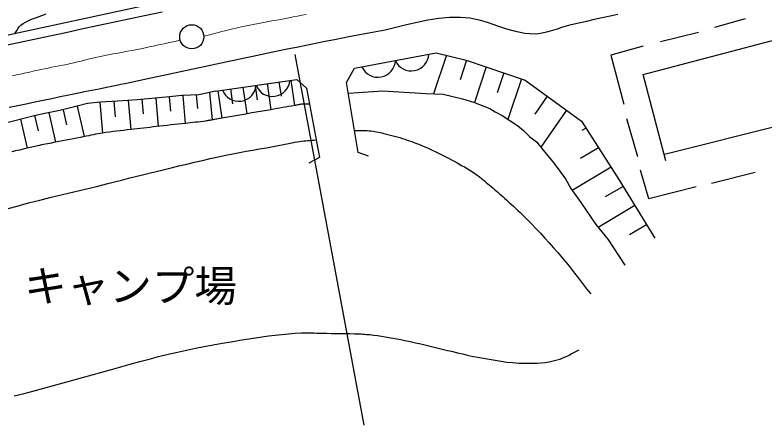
# Model space of a CAD drawing. Units: millimetres, scale not verified. Extents: x 40000 to 680000, y 20000 to 380000.
# Drawn here: x 445155 to 489240, y 251268 to 275374 of the extents above; entities that cross this region are included whole.
import ezdxf
from ezdxf.enums import TextEntityAlignment as Align

# ---------------------------------------------------------------- set-up
doc = ezdxf.new("R2010")
doc.units = ezdxf.units.MM
doc.header["$LTSCALE"] = 1000
doc.linetypes.add('CHAIN', pattern=[18.5, 12, -1.5, 3.5, -1.5])
for name, color, linetype, lineweight in [('M-BGD', 7, 'Continuous', 25), ('M-BMK', 2, 'CHAIN', 13), ('M-BMK-SRVR', 3, 'Continuous', 25), ('M-STR-STRC', 7, 'Continuous', 25)]:
    doc.layers.add(name, color=color, linetype=linetype, lineweight=lineweight)
doc.styles.add('ＭＳ ゴシック', font='')
doc.styles.get('ＭＳ ゴシック').set_extended_font_data('MS Gothic')

msp = doc.modelspace()

# ---------------------------------------------------------------- linework, layer by layer
at = {"layer": 'M-BGD'}
for p, q in [((486294, 274664), (488090, 275159)), ((483090, 273810), (485333, 274363)), ((482070, 271868), (489896, 273926)), ((482075, 273538), (480172, 273013)), ((465112, 272245), (469916, 273158)), ((470515, 273009), (469760, 270744)), ((469916, 273158), (471670, 272722)), ((480172, 273013), (480949, 270140)), ((471702, 272711), (471319, 271562)), ((471670, 272722), (475134, 271550)), ((464643, 271411), (465112, 272245)), ((472857, 272320), (472159, 270227)), ((456932, 270901), (461728, 271590)), ((461728, 271590), (462284, 271074)), ((473891, 271971), (473503, 270806)), ((474926, 271621), (474129, 269231)), ((483410, 266800), (482070, 271868)), ((458553, 271134), (458778, 269561)), ((459266, 271237), (459388, 270387)), ((459980, 271339), (460199, 269808)), ((460672, 271439), (460791, 270610)), ((461364, 271538), (461578, 270048)), ((465318, 267282), (464643, 271411)), ((475134, 271550), (478459, 269139)), ((456932, 270901), (455961, 270681)), ((456596, 270825), (456741, 269206)), ((457082, 270923), (457314, 269305)), ((457817, 271029), (457942, 270158)), ((462284, 271074), (463058, 266995)), ((464767, 270776), (466767, 270920)), ((466767, 270920), (469303, 270761)), ((469303, 270761), (470325, 270722)), ((470325, 270722), (471457, 270444)), ((450179, 270244), (449425, 270175)), ((450135, 270242), (450297, 268432)), ((451192, 270304), (450179, 270244)), ((450969, 270291), (451049, 269389)), ((452333, 270393), (451192, 270304)), ((451802, 270352), (451954, 268641)), ((454045, 270537), (452333, 270393)), ((452614, 270417), (452691, 269555)), ((453427, 270485), (453575, 268824)), ((454973, 270636), (454045, 270537)), ((454221, 270556), (454296, 269717)), ((455961, 270681), (454973, 270636)), ((455013, 270641), (455159, 269003)), ((455810, 270674), (455881, 269877)), ((471457, 270444), (472112, 270245)), ((472112, 270245), (473065, 269868)), ((476440, 270603), (475707, 269542)), ((448810, 270016), (447787, 269768)), ((447982, 269807), (448183, 268907)), ((449425, 270175), (448810, 270016)), ((448815, 270017), (449216, 268222)), ((473065, 269868), (473372, 269679)), ((446288, 269450), (444462, 268979)), ((447003, 269609), (446288, 269450)), ((446310, 269456), (446511, 268557)), ((447787, 269768), (447003, 269609)), ((447140, 269640), (447530, 267893)), ((473372, 269679), (473789, 269471)), ((473789, 269471), (474236, 269163)), ((477567, 269786), (476063, 267609)), ((445487, 269243), (445868, 267540)), ((474236, 269163), (474693, 268875)), ((478459, 269139), (480653, 265704)), ((481104, 269285), (481745, 267052)), ((491177, 269149), (483333, 267169)), ((474693, 268875), (475040, 268578)), ((475040, 268578), (475417, 268210)), ((478722, 268728), (478464, 268574)), ((475417, 268210), (475814, 267913)), ((475814, 267913), (476221, 267416)), ((465943, 267084), (465318, 267282)), ((476221, 267416), (476856, 266652)), ((479459, 267573), (478388, 266935)), ((463058, 266995), (462433, 266668)), ((476856, 266652), (477521, 265749)), ((480197, 266419), (477912, 265056)), ((482405, 264567), (481920, 266256)), ((486095, 265479), (488667, 266130)), ((477521, 265749), (477829, 265173)), ((480653, 265704), (482757, 262260)), ((477829, 265173), (478415, 264349)), ((480900, 265300), (479854, 264676)), ((485201, 265266), (482405, 264567)), ((478415, 264349), (479298, 263059)), ((481589, 264172), (479435, 262887)), ((479298, 263059), (479993, 262186)), ((482278, 263044), (481272, 262444)), ((479993, 262186), (481005, 260657))]:
    msp.add_line(p, q, dxfattribs=at)
for points in [[(430738, 271195), (466566, 278931), (478255, 281339), (488973, 284096)], [(453809, 275544), (452774, 275329), (451846, 275133), (450919, 274935), (449992, 274735), (449065, 274534), (448139, 274333), (447212, 274133), (446284, 273934), (445357, 273737), (444313, 273518)], [(444818, 269955), (445318, 270058), (445818, 270161), (446318, 270264), (446818, 270368), (447318, 270471), (447818, 270574), (448318, 270678), (448818, 270780), (449245, 270868), (449672, 270955), (450100, 271042), (450527, 271128), (450954, 271215), (451381, 271303), (451809, 271391), (452235, 271479), (453246, 271693), (454255, 271909), (455264, 272128), (456274, 272347), (457283, 272566), (458292, 272783), (459302, 272997), (460313, 273208), (461057, 273360), (461801, 273511), (462546, 273662), (463291, 273810), (464036, 273957), (464782, 274101), (465528, 274243), (466274, 274382), (466906, 274511), (467536, 274657), (468167, 274807), (468798, 274953), (469430, 275081), (470064, 275182), (470702, 275244), (471342, 275256), (471892, 275202), (472435, 275085), (472972, 274926), (473507, 274746), (474042, 274570), (474579, 274418), (475122, 274312), (475672, 274276), (475950, 274293), (476225, 274338), (476497, 274402), (476767, 274481), (477037, 274567), (477306, 274654), (477576, 274737), (477847, 274810), (478303, 274916), (478760, 275019), (479217, 275120), (479674, 275220), (480131, 275322), (480587, 275426)], [(445166, 274309), (445206, 274368), (445244, 274429), (445281, 274491), (445318, 274552), (445357, 274612), (445399, 274669), (445446, 274722), (445497, 274771), (445633, 274873), (445778, 274962), (445930, 275041), (446087, 275111), (446248, 275175), (446411, 275236), (446573, 275294), (446735, 275353), (446992, 275445)], [(462462, 270136), (462411, 270136), (462360, 270136), (462309, 270137), (462258, 270138), (462208, 270138), (462157, 270137), (462106, 270135), (462055, 270132), (461995, 270125), (461935, 270116), (461876, 270106), (461816, 270095), (461757, 270083), (461697, 270071), (461638, 270059), (461578, 270048), (461406, 270018), (461234, 269988), (461061, 269958), (460889, 269928), (460717, 269898), (460544, 269868), (460372, 269838), (460199, 269808), (460075, 269787), (459951, 269765), (459827, 269743), (459703, 269722), (459579, 269700), (459455, 269679), (459331, 269657), (459207, 269635), (458970, 269594), (458733, 269553), (458497, 269511), (458260, 269470), (458024, 269429), (457787, 269387), (457550, 269346), (457314, 269305), (457242, 269292), (457171, 269280), (457099, 269268), (457027, 269255), (456956, 269243), (456884, 269230), (456813, 269218), (456741, 269206), (456693, 269197), (456645, 269188), (456598, 269180), (456550, 269171), (456502, 269162), (456454, 269154), (456406, 269146), (456358, 269139), (456209, 269119), (456059, 269100), (455909, 269083), (455759, 269067), (455609, 269051), (455459, 269036), (455309, 269020), (455159, 269003), (454947, 268979), (454734, 268955), (454522, 268931), (454309, 268907), (454097, 268883), (453885, 268859), (453672, 268835), (453460, 268811), (453272, 268790), (453083, 268769), (452895, 268748), (452707, 268728), (452519, 268706), (452330, 268685), (452142, 268663), (451954, 268641), (451747, 268617), (451539, 268593), (451332, 268569), (451124, 268545), (450917, 268520), (450710, 268493), (450503, 268464), (450297, 268432), (450161, 268409), (450026, 268385), (449891, 268359), (449756, 268332), (449622, 268304), (449487, 268277), (449352, 268249), (449217, 268222), (449007, 268181), (448796, 268140), (448585, 268099), (448374, 268058), (448163, 268017), (447952, 267976), (447741, 267934), (447530, 267893), (447413, 267871), (447295, 267848), (447178, 267826), (447060, 267804), (446943, 267781), (446826, 267758), (446708, 267734), (446591, 267710), (446501, 267690), (446410, 267669), (446320, 267648), (446229, 267626), (446139, 267605), (446049, 267583), (445958, 267561), (445868, 267540), (445642, 267486), (445416, 267433), (445190, 267380), (444964, 267327)], [(465090, 268578), (465199, 268578), (465309, 268580), (465419, 268582), (465529, 268585), (465639, 268586), (465749, 268585), (465859, 268581), (465968, 268573), (466077, 268561), (466186, 268545), (466294, 268528), (466402, 268508), (466510, 268486), (466617, 268462), (466725, 268438), (466832, 268414), (466989, 268376), (467146, 268337), (467302, 268296), (467458, 268254), (467614, 268209), (467769, 268163), (467923, 268116), (468077, 268066), (468213, 268021), (468348, 267975), (468483, 267927), (468618, 267878), (468752, 267827), (468885, 267774), (469017, 267720), (469149, 267664), (469395, 267556), (469640, 267445), (469884, 267331), (470126, 267213), (470366, 267093), (470605, 266970), (470843, 266845), (471080, 266716), (471244, 266625), (471409, 266533), (471572, 266439), (471734, 266343), (471895, 266245), (472054, 266144), (472211, 266040), (472365, 265932), (472467, 265857), (472566, 265780), (472664, 265700), (472761, 265618), (472857, 265535), (472953, 265452), (473048, 265369), (473144, 265287), (473242, 265204), (473341, 265120), (473439, 265037), (473536, 264952), (473634, 264868), (473731, 264783), (473827, 264698), (473923, 264612), (474056, 264493), (474189, 264373), (474321, 264253), (474453, 264133), (474584, 264011), (474714, 263889), (474843, 263765), (474970, 263640), (475241, 263368), (475510, 263094), (475777, 262818), (476041, 262540), (476303, 262260), (476562, 261976), (476817, 261690), (477070, 261401), (477320, 261106), (477565, 260806), (477806, 260503), (478045, 260198), (478282, 259892), (478519, 259585), (478756, 259279), (478995, 258975)], [(444746, 263993), (445285, 264144), (445947, 264321), (446610, 264491), (447275, 264657), (447941, 264819), (448607, 264979), (449274, 265139), (449940, 265300), (450605, 265464), (451013, 265566), (451420, 265669), (451828, 265772), (452235, 265875), (452643, 265978), (453051, 266080), (453459, 266180), (453867, 266280), (454327, 266391), (454788, 266502), (455248, 266612), (455709, 266721), (456170, 266829), (456631, 266934), (457093, 267036), (457556, 267134), (457951, 267213), (458346, 267289), (458742, 267362), (459138, 267432), (459534, 267502), (459930, 267572), (460326, 267643), (460722, 267716), (460867, 267745), (461011, 267775), (461156, 267805), (461301, 267836), (461445, 267865), (461590, 267894), (461736, 267919), (461882, 267942), (462004, 267958), (462126, 267972), (462248, 267984), (462371, 267994), (462493, 268004), (462616, 268014), (462739, 268023), (462861, 268034)], [(445102, 252980), (445702, 253129), (446274, 253278), (446846, 253432), (447416, 253589), (447986, 253748), (448555, 253908), (449125, 254068), (449695, 254226), (450265, 254382), (450820, 254533), (451374, 254686), (451928, 254840), (452483, 254993), (453038, 255142), (453594, 255287), (454152, 255426), (454712, 255556), (455233, 255670), (455755, 255779), (456278, 255883), (456802, 255982), (457327, 256076), (457853, 256166), (458379, 256252), (458906, 256333), (459292, 256391), (459677, 256448), (460064, 256502), (460451, 256553), (460838, 256598), (461226, 256638), (461614, 256670), (462003, 256692), (462152, 256696), (462302, 256696), (462451, 256693), (462600, 256688), (462749, 256681), (462899, 256674), (463048, 256667), (463197, 256663), (463472, 256658), (463746, 256656), (464020, 256653), (464295, 256651), (464569, 256648), (464843, 256643), (465117, 256636), (465391, 256624), (465497, 256619), (465603, 256613), (465709, 256606), (465814, 256598), (465920, 256590), (466026, 256580), (466131, 256569), (466236, 256556), (466466, 256526), (466695, 256493), (466923, 256457), (467152, 256418), (467379, 256377), (467607, 256335), (467834, 256291), (468061, 256246), (468378, 256179), (468695, 256108), (469010, 256034), (469325, 255958), (469640, 255881), (469955, 255804), (470270, 255728), (470586, 255653), (470805, 255602), (471024, 255549), (471243, 255496), (471462, 255443), (471681, 255392), (471901, 255343), (472122, 255297), (472343, 255255), (472688, 255194), (473033, 255132), (473379, 255073), (473726, 255019), (474073, 254972), (474421, 254935), (474770, 254908), (475120, 254896), (475359, 254895), (475599, 254899), (475840, 254909), (476080, 254927), (476318, 254952), (476555, 254988), (476790, 255033), (477023, 255090), (477193, 255144), (477359, 255209), (477522, 255283), (477683, 255363), (477843, 255447), (478002, 255531), (478162, 255614), (478323, 255692)]]:
    msp.add_lwpolyline(points, dxfattribs=at)
for centre, start, end in [((468454, 273109), 203.4429, 358.0822), ((466489, 272736), 203.4429, 358.0822), ((458308, 271326), 200.8554, 355.4946), ((460288, 271611), 200.8554, 355.4946)]:
    msp.add_arc(centre, 1025, start, end, dxfattribs=at)
at = {"layer": 'M-BMK'}
for points in [[(462264, 275411), (462012, 275359), (461759, 275308), (461507, 275257), (461254, 275208), (460956, 275151), (460657, 275096), (460358, 275043), (460059, 274990), (459760, 274936), (459461, 274880), (459163, 274822), (458866, 274761), (458538, 274689), (458212, 274614), (457886, 274537), (457560, 274457), (457235, 274377), (456909, 274296), (456584, 274216), (456258, 274137)], [(454863, 273886), (454547, 273819), (454231, 273750), (453915, 273682), (453598, 273614), (453282, 273546), (452966, 273479), (452649, 273413), (452332, 273348), (452051, 273293), (451769, 273240), (451487, 273188), (451205, 273136), (450923, 273084), (450641, 273030), (450360, 272975), (450079, 272916), (449870, 272870), (449661, 272821), (449453, 272770), (449244, 272718), (449036, 272666), (448828, 272615), (448619, 272566), (448410, 272518), (448192, 272472), (447975, 272428), (447757, 272385), (447538, 272342), (447320, 272300), (447102, 272258), (446884, 272214), (446667, 272169), (446519, 272137), (446372, 272104), (446224, 272070), (446077, 272036), (445930, 272001), (445782, 271967), (445635, 271934), (445487, 271902), (445249, 271851), (445010, 271802)]]:
    msp.add_lwpolyline(points, dxfattribs=at)
at = {"layer": 'M-BMK-SRVR'}
msp.add_circle((455547, 274092), 711, dxfattribs=at)
at = {"layer": 'M-STR-STRC'}
msp.add_line((461608, 273056), (465656, 251268), dxfattribs=at)

# ---------------------------------------------------------------- texts
at = {"layer": 'M-BGD', "style": 'ＭＳ ゴシック'}
msp.add_text('キャンプ場', height=1833, dxfattribs=at).set_placement((445697, 257974), align=Align.BOTTOM_LEFT)

doc.saveas('drawing.dxf')
